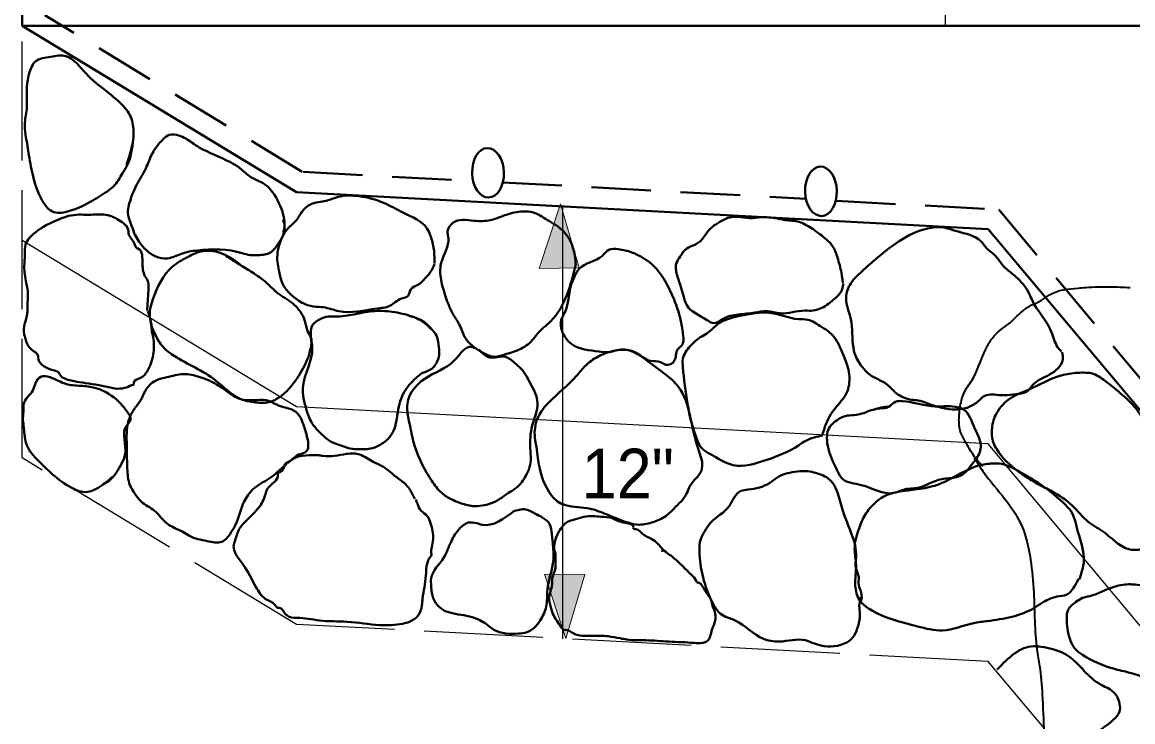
# Model space of a CAD drawing. Extents: x -8731 to -4066, y -66522 to -56618.
# Drawn here: x -5394.9 to -5142.7, y -65970.9 to -65812.1 of the extents above; entities that cross this region are included whole.
import ezdxf
from ezdxf.enums import TextEntityAlignment as Align

# ---------------------------------------------------------------- set-up
doc = ezdxf.new("R2010")
doc.units = 0
doc.header["$LTSCALE"] = 4.5
doc.linetypes.add('LONG_DASHED', pattern=[7.5, 6, -1.5])
doc.linetypes.add('MEDIUM_DASHED', pattern=[4.5, 3, -1.5])
doc.layers.add('1', color=7, linetype='Continuous', lineweight=13)
doc.layers.add('3', color=7, linetype='Continuous', lineweight=40)

msp = doc.modelspace()

# ---------------------------------------------------------------- hatches: boundary and pattern name
at = {"layer": '1'}
for points in [[(-5272.7, -65853.34), (-5277.54, -65867.98), (-5268.42, -65867.86)], [(-5271.46, -65952.02), (-5276.3, -65937.36), (-5267.18, -65937.5)]]:
    msp.add_hatch(color=256, dxfattribs=at).paths.add_polyline_path(points)

# ---------------------------------------------------------------- linework, layer by layer
for points in [[(-5272.7, -65853.34), (-5277.54, -65867.98), (-5268.42, -65867.86)], [(-5271.46, -65952.02), (-5276.3, -65937.36), (-5267.18, -65937.5)]]:
    msp.add_lwpolyline(points, close=True, dxfattribs=at)
at = {"layer": '3'}
for p, q in [((-5394.9, -65812.9), (-5394.9, -65718.1)), ((-5394.9, -65812.9), (-4860.74, -65812.9)), ((-5332.64, -65850.7), (-5394.9, -65812.9))]:
    msp.add_line(p, q, dxfattribs=at)
at = {"layer": '3', "lineweight": 25}
for p, q in [((-5185.24, -65812.9), (-5185.24, -65718.1)), ((-5272.18, -65952.1), (-5272.18, -65854)), ((-5141.1, -65949.1), (-5175.58, -65907.84))]:
    msp.add_line(p, q, dxfattribs=at)
at = {"layer": '3', "linetype": 'MEDIUM_DASHED'}
for p, q in [((-5331.3, -65846.04), (-5389.78, -65810.5)), ((-5331.14, -65846.04), (-5292.74, -65848.16)), ((-5285.84, -65848.44), (-5216.98, -65852.2)), ((-5210.1, -65852.64), (-5173.34, -65854.6)), ((-5173.18, -65854.6), (-5138.84, -65895.56))]:
    msp.add_line(p, q, dxfattribs=at)
at = {"layer": '3', "linetype": 'LONG_DASHED', "lineweight": 25}
msp.add_line((-5394.9, -65911), (-5394.9, -65812.9), dxfattribs=at)
at = {"layer": '3'}
msp.add_lwpolyline([(-5332.64, -65850.7), (-5175.58, -65859.1), (-5141.1, -65900.2)], dxfattribs=at)
at = {"layer": '3', "lineweight": 25}
msp.add_lwpolyline([(-5175.58, -65907.84), (-5332.64, -65899.44), (-5394.9, -65861.64)], dxfattribs=at)
at = {"layer": '3', "linetype": 'LONG_DASHED', "lineweight": 25}
msp.add_lwpolyline([(-4860.74, -65911), (-4972.04, -65998.3), (-5141.1, -65998.3), (-5175.58, -65957.2), (-5332.64, -65948.8), (-5394.9, -65911)], dxfattribs=at)
at = {"layer": '3'}
for centre in [(-5289.14, -65846.28), (-5213.54, -65850.48)]:
    msp.add_ellipse(centre, major_axis=(-0.15, 5.62), ratio=0.640779, dxfattribs=at)
for points in [[(-5371.18, -65844.4), (-5371.04, -65843.96), (-5369.7, -65838.7), (-5369.84, -65834.96), (-5370.44, -65833.16), (-5371.5, -65831.64), (-5380.34, -65823.84), (-5383.34, -65820.7), (-5384.98, -65819.8), (-5386.64, -65819.64), (-5388.44, -65819.96), (-5391.9, -65821), (-5392.94, -65822.64), (-5393.84, -65829.4), (-5393.84, -65831.36), (-5394.3, -65834.96), (-5393.7, -65840.2), (-5393.38, -65842.3), (-5392.34, -65847.4), (-5391.3, -65850.7), (-5389.94, -65853.24), (-5388.58, -65854.76), (-5386.78, -65855.36), (-5385.14, -65855.2), (-5379.3, -65852.8), (-5375.7, -65850.56), (-5374.18, -65849.36), (-5372.1, -65846.36), (-5371.04, -65844.56), (-5369.7, -65838.7)], [(-5335.64, -65859.84), (-5335.34, -65857.9), (-5335.64, -65855.8), (-5338.04, -65850.7), (-5339.38, -65849.2), (-5342.98, -65847.24), (-5345.38, -65845.3), (-5347.78, -65843.8), (-5354.7, -65840.5), (-5356.34, -65839.44), (-5359.34, -65837.8), (-5361.44, -65837.64), (-5362.94, -65838.7), (-5365.34, -65841.84), (-5366.84, -65845.3), (-5368.94, -65849.04), (-5370.58, -65853.24), (-5370.9, -65854.9), (-5369.98, -65858.5), (-5369.24, -65860.44), (-5368.34, -65861.96), (-5364.58, -65865.24), (-5361.9, -65865.7), (-5358.74, -65864.64), (-5355.14, -65863.9), (-5344.94, -65864.5), (-5343.14, -65864.96), (-5341.34, -65864.96), (-5338.5, -65864.36), (-5336.7, -65862.24), (-5335.64, -65860.44), (-5335.34, -65858.5), (-5335.64, -65856.84)], [(-5301.3, -65866.9), (-5301.44, -65863.6), (-5302.18, -65860.6), (-5302.94, -65858.96), (-5308.34, -65855.36), (-5312.84, -65853.1), (-5318.38, -65851.6), (-5323.18, -65851.76), (-5325.44, -65852.5), (-5328.9, -65853.24), (-5330.98, -65854.6), (-5332.64, -65857), (-5334.44, -65858.8), (-5336.84, -65863.9), (-5336.98, -65866), (-5336.7, -65867.96), (-5335.5, -65872), (-5333.84, -65873.96), (-5328.74, -65876.64), (-5326.5, -65876.8), (-5323.04, -65877.7), (-5314.34, -65877.1), (-5311.5, -65876.5), (-5308.78, -65874.84), (-5307.3, -65874.24), (-5306.7, -65872.76), (-5305.04, -65871.7), (-5303.38, -65870.2), (-5302.04, -65868.56), (-5301.3, -65867.04)], [(-5366.54, -65877.56), (-5366.24, -65873.04), (-5366.54, -65870.5), (-5366.84, -65870.04), (-5367.58, -65867.04), (-5368.64, -65863.44), (-5368.94, -65863.3), (-5369.38, -65862.4), (-5370.74, -65860), (-5370.74, -65859.56), (-5372.98, -65857), (-5374.34, -65856.24), (-5375.98, -65855.8), (-5379.74, -65855.8), (-5380.34, -65855.8), (-5382.58, -65855.8), (-5384.98, -65856.24), (-5386.94, -65857), (-5390.24, -65858.64), (-5392.34, -65860.16), (-5393.24, -65861.04), (-5394.14, -65862.56), (-5394.3, -65864.8), (-5394.44, -65867.5), (-5393.98, -65871.24), (-5393.7, -65872.6), (-5393.7, -65876.64), (-5393.7, -65877.7), (-5394.3, -65880.4), (-5394.44, -65882.96), (-5394.3, -65883.4), (-5393.98, -65884.6), (-5392.78, -65886.4), (-5391.3, -65887.9), (-5391.3, -65888.2), (-5388.44, -65890.9), (-5386.5, -65891.8), (-5386.34, -65892.1), (-5383.78, -65893.44), (-5381.24, -65893.9), (-5375.24, -65894.96), (-5373.9, -65895.24), (-5371.64, -65895.1), (-5369.98, -65894.5), (-5369.54, -65894.2), (-5369.54, -65893.9), (-5368.04, -65892.84), (-5366.54, -65891.36), (-5365.18, -65887.6), (-5365.18, -65883.56), (-5365.5, -65882.04), (-5365.64, -65880.4), (-5366.38, -65877.7)], [(-5269.18, -65867.2), (-5269.94, -65863), (-5272.18, -65859.4), (-5275.64, -65857), (-5279.1, -65855.2), (-5280.74, -65855.04), (-5284.5, -65855.64), (-5288.54, -65857), (-5292.3, -65857.16), (-5297.1, -65857.6), (-5298.3, -65859.56), (-5298.14, -65861.2), (-5299.64, -65866.3), (-5299.94, -65867.8), (-5299.94, -65869.6), (-5299.04, -65873.5), (-5296.94, -65878.6), (-5295.58, -65880.84), (-5294.24, -65883.84), (-5292.9, -65885.36), (-5289.3, -65887.6), (-5287.78, -65888.04), (-5285.54, -65887.6), (-5282.1, -65886.4), (-5279.1, -65884.3), (-5278.04, -65882.96), (-5274.9, -65879.96), (-5269.18, -65867.04)], [(-5208.58, -65871.24), (-5208.9, -65869), (-5209.78, -65865.56), (-5210.84, -65863), (-5212.18, -65861.5), (-5215.34, -65859.1), (-5218.5, -65857.44), (-5221.64, -65857), (-5224.04, -65856.56), (-5227.64, -65856.4), (-5229.14, -65856.56), (-5234.24, -65856.4), (-5236.04, -65857.16), (-5239.34, -65859.7), (-5240.54, -65861.36), (-5242.34, -65862.7), (-5243.98, -65863.44), (-5245.5, -65865.24), (-5246.38, -65866.9), (-5246.1, -65869.9), (-5245.34, -65872.16), (-5244.74, -65874.24), (-5243.98, -65876.36), (-5239.5, -65879.64), (-5237.84, -65880.4), (-5235.9, -65879.5), (-5232.3, -65878.44), (-5228.54, -65878), (-5225.84, -65877.7), (-5222.84, -65878.16), (-5217.14, -65877.56), (-5215.34, -65877.56), (-5213.38, -65876.96), (-5210.38, -65874.84), (-5209.04, -65873.36), (-5208.44, -65871.4)], [(-5158.94, -65886.84), (-5159.54, -65886.24), (-5161.04, -65882.8), (-5165.7, -65875), (-5166.44, -65873.36), (-5169.3, -65869.9), (-5172.44, -65867.04), (-5173.94, -65865.1), (-5175.9, -65863.44), (-5177.24, -65861.8), (-5182.64, -65859.56), (-5186.1, -65858.64), (-5187.58, -65858.64), (-5200.18, -65865.1), (-5202.14, -65866.76), (-5203.78, -65868.24), (-5206.78, -65871.4), (-5207.54, -65872.9), (-5207.84, -65874.7), (-5206.78, -65879.5), (-5206.18, -65885.96), (-5205.44, -65888.36), (-5204.54, -65889.84), (-5203.04, -65891.64), (-5201.24, -65892.84), (-5198.7, -65894.2), (-5196.44, -65896.3), (-5192.98, -65897.8), (-5191.5, -65897.96), (-5189.54, -65898.56), (-5180.38, -65899.6), (-5177.98, -65898.24), (-5176.34, -65896.9), (-5172.74, -65896.76), (-5171.24, -65896.76), (-5168.54, -65896.44), (-5166.9, -65896), (-5165.24, -65894.2), (-5161.64, -65892.1), (-5158.64, -65888.64), (-5158.78, -65887)], [(-5345.1, -65867.36), (-5349.44, -65864.64), (-5353.78, -65864.04), (-5357.38, -65865.4), (-5360.84, -65867.64), (-5365.18, -65874.84), (-5365.64, -65876.36), (-5365.94, -65878), (-5365.78, -65879.96), (-5364.58, -65883.24), (-5362.64, -65886.1), (-5360.98, -65887.44), (-5351.54, -65893), (-5347.5, -65896.3), (-5345.24, -65897.64), (-5343.74, -65898.1), (-5341.94, -65898.4), (-5338.5, -65898.24), (-5336.7, -65897.36), (-5332.34, -65892.7), (-5330.1, -65888.5), (-5329.5, -65886.56), (-5329.34, -65883.7), (-5330.1, -65882.2), (-5330.7, -65879.96), (-5331.74, -65877.84), (-5333.54, -65875.9), (-5336.98, -65873.5), (-5339.1, -65871.56), (-5342.24, -65869.16), (-5345.38, -65867.2), (-5348.7, -65865.1)], [(-5244.74, -65884.16), (-5245.18, -65880.7), (-5246.98, -65874.84), (-5249.24, -65870.36), (-5251.94, -65867.04), (-5253.74, -65865.7), (-5259.58, -65863.6), (-5261.7, -65863.76), (-5263.18, -65865.1), (-5268.44, -65868.1), (-5269.64, -65870.2), (-5270.38, -65872.16), (-5271.58, -65877.7), (-5272.5, -65879.64), (-5271.74, -65883.4), (-5270.1, -65885.2), (-5263.94, -65886.84), (-5261.98, -65887), (-5258.98, -65886.4), (-5255.24, -65887.3), (-5252.24, -65888.96), (-5249.98, -65889.24), (-5248.78, -65889.84), (-5246.84, -65888.96), (-5246.1, -65886.4), (-5245.04, -65885.36), (-5244.74, -65884)], [(-5301.9, -65881.76), (-5303.1, -65880.56), (-5306.38, -65878.9), (-5310.9, -65877.84), (-5315.38, -65877.7), (-5323.78, -65878.9), (-5325.44, -65878.9), (-5327.24, -65879.5), (-5328.9, -65880.7), (-5329.34, -65883.7), (-5329.04, -65886.1), (-5331.14, -65894.64), (-5331.14, -65896.76), (-5330.54, -65899.44), (-5329.04, -65903.2), (-5327.7, -65904.84), (-5324.24, -65907.56), (-5322.58, -65908.16), (-5320.78, -65908.76), (-5317.34, -65909.04), (-5315.84, -65908.9), (-5313.9, -65908.16), (-5311.78, -65906.64), (-5310.58, -65904.84), (-5309.38, -65899.3), (-5307.44, -65894.96), (-5305.64, -65893), (-5304.14, -65891.8), (-5302.34, -65891.04), (-5300.24, -65887.6), (-5300.38, -65885.2), (-5300.84, -65883.24), (-5302.04, -65881.76), (-5304.14, -65879.96), (-5305.64, -65879.2), (-5306.98, -65878.76)], [(-5213.24, -65905.76), (-5211.3, -65901.1), (-5208.58, -65897.64), (-5207.54, -65895.84), (-5207.1, -65893.9), (-5207.1, -65891.96), (-5208.3, -65888.04), (-5210.24, -65884), (-5211.58, -65882.5), (-5213.38, -65881.3), (-5215.04, -65880.24), (-5216.54, -65879.64), (-5218.64, -65879.5), (-5225.54, -65878), (-5228.38, -65878.16), (-5231.98, -65878.76), (-5233.78, -65879.2), (-5237.1, -65880.7), (-5238.74, -65882.2), (-5241.74, -65884.16), (-5243.24, -65885.64), (-5244.9, -65888.5), (-5244.9, -65890.3), (-5243.84, -65898.7), (-5241.58, -65907.1), (-5240.54, -65908.9), (-5238.74, -65910.1), (-5233.5, -65912.64), (-5225.84, -65911.44), (-5218.64, -65908.16), (-5216.98, -65907.1), (-5213.1, -65905.9)], [(-5292.14, -65886.1), (-5292.74, -65885.8), (-5294.1, -65886.1), (-5295.9, -65887.9), (-5297.54, -65889.56), (-5304.3, -65893.6), (-5305.78, -65895.1), (-5306.98, -65896.9), (-5307.44, -65898.7), (-5307.44, -65900.5), (-5306.84, -65903.8), (-5306.38, -65906.04), (-5303.1, -65914.3), (-5301.9, -65916.24), (-5299.64, -65918.96), (-5297.38, -65920.44), (-5294.1, -65921.64), (-5292.58, -65921.96), (-5290.5, -65921.8), (-5288.54, -65921.36), (-5286.44, -65920.3), (-5284.5, -65918.96), (-5282.84, -65917.9), (-5280.44, -65914.9), (-5279.54, -65912.5), (-5279.54, -65908.9), (-5279.1, -65903.64), (-5277.9, -65898.56), (-5279.54, -65894.04), (-5281.64, -65890.76), (-5283.14, -65889.4), (-5285.24, -65888.04), (-5288.7, -65888.2), (-5291.24, -65886.4)], [(-5240.84, -65910.84), (-5242.5, -65905), (-5243.24, -65901.56), (-5245.94, -65894.8), (-5248.94, -65891.96), (-5252.98, -65888.96), (-5257.34, -65886.56), (-5260.64, -65886.7), (-5264.24, -65888.04), (-5266.94, -65890), (-5269.04, -65892.4), (-5275.34, -65898.4), (-5276.98, -65900.36), (-5277.9, -65902), (-5278.5, -65906.36), (-5278.04, -65909.2), (-5277.74, -65911.6), (-5275.34, -65918.64), (-5273.7, -65920.6), (-5272.18, -65921.5), (-5266.64, -65922.4), (-5262.74, -65923.6), (-5257.34, -65925.7), (-5254.78, -65926.16), (-5251.64, -65925.56), (-5248.78, -65924.2), (-5246.98, -65922.56), (-5243.98, -65918.96), (-5243.24, -65917.3), (-5240.7, -65913.84), (-5240.54, -65911.9), (-5240.98, -65910.4)], [(-5332.34, -65910.24), (-5330.38, -65909.5), (-5330.38, -65905.6), (-5331.3, -65902.76), (-5332.34, -65900.96), (-5334.44, -65899.76), (-5336.54, -65899.16), (-5338.78, -65898.1), (-5344.78, -65897.8), (-5346.74, -65897.04), (-5348.7, -65895.7), (-5352.14, -65893.6), (-5356.04, -65892.24), (-5357.84, -65891.96), (-5361.58, -65892.56), (-5365.34, -65893.9), (-5366.98, -65895.84), (-5368.04, -65897.96), (-5369.54, -65900.04), (-5371.04, -65903.8), (-5371.18, -65905.44), (-5371.18, -65907.24), (-5371.04, -65913.4), (-5370.44, -65917.16), (-5369.54, -65918.8), (-5367.9, -65920.9), (-5364.9, -65923), (-5361.9, -65926), (-5358.44, -65927.8), (-5356.94, -65928.7), (-5352.9, -65929.9), (-5349.58, -65930.04), (-5347.5, -65927.96), (-5346.44, -65926.16), (-5344.5, -65920.9), (-5343.58, -65919.4), (-5342.1, -65917.76), (-5338.34, -65915.36), (-5336.54, -65913.84), (-5334.3, -65911.9), (-5333.24, -65911), (-5332.34, -65910.24)], [(-5136.9, -65929.44), (-5135.24, -65918.5), (-5136.14, -65912.5), (-5136.9, -65909.5), (-5137.78, -65907.24), (-5141.1, -65901.1), (-5142.44, -65899.3), (-5145.58, -65896.3), (-5148.9, -65893.6), (-5152.18, -65891.8), (-5153.84, -65891.64), (-5157.58, -65891.96), (-5161.04, -65893), (-5166.14, -65895.4), (-5170.34, -65897.36), (-5173.64, -65900.8), (-5174.7, -65904.24), (-5174.38, -65907.56), (-5173.64, -65909.04), (-5168.84, -65914), (-5167.18, -65915.2), (-5162.7, -65917.76), (-5161.04, -65918.64), (-5156.54, -65921.8), (-5152.78, -65925.56), (-5149.18, -65927.96), (-5146.04, -65930.5), (-5144.54, -65931.4), (-5143.04, -65931.84), (-5141.54, -65931.84), (-5138.24, -65930.64), (-5136.74, -65929.6)], [(-5376.58, -65917), (-5375.1, -65916.1), (-5372.38, -65912.36), (-5371.5, -65910.1), (-5371.18, -65903.64), (-5370.3, -65902.44), (-5371.18, -65900.36), (-5372.54, -65898.7), (-5377.04, -65895.56), (-5379.9, -65894.8), (-5381.7, -65894.64), (-5384.98, -65894.2), (-5388.58, -65892.7), (-5390.7, -65892.56), (-5391.9, -65894.04), (-5392.5, -65895.7), (-5394.58, -65898.84), (-5394.58, -65900.04), (-5394.74, -65902), (-5394.58, -65903.64), (-5393.98, -65907.7), (-5392.78, -65909.96), (-5391.3, -65911.6), (-5383.18, -65918.04), (-5381.54, -65918.64), (-5379.58, -65918.64), (-5377.64, -65917.76), (-5375.84, -65916.56), (-5374.34, -65915.2)], [(-5198.54, -65899.3), (-5202.14, -65900.2), (-5205.58, -65901.24), (-5207.54, -65901.4), (-5209.5, -65902.16), (-5211.9, -65904.7), (-5212.18, -65906.36), (-5210.98, -65911.44), (-5209.78, -65914), (-5208.58, -65915.8), (-5204.38, -65917.16), (-5197.04, -65918.96), (-5194.04, -65918.04), (-5192.24, -65917.9), (-5186.1, -65915.8), (-5182.78, -65915.36), (-5181.14, -65914.6), (-5179.64, -65912.96), (-5178.44, -65911.44), (-5177.24, -65908.6), (-5178.58, -65904.4), (-5181.14, -65900.04), (-5183.7, -65899.3), (-5187.58, -65899.3), (-5195.1, -65898.1), (-5196.58, -65898.24), (-5198.24, -65899.44), (-5200.18, -65899.76), (-5202.14, -65900.2)], [(-5305.78, -65920.3), (-5306.98, -65918.04), (-5308.04, -65916.84), (-5310.14, -65915.2), (-5313.3, -65912.8), (-5315.24, -65911.9), (-5318.24, -65910.24), (-5321.24, -65910.1), (-5326.64, -65910.56), (-5327.54, -65910.4), (-5329.78, -65910.4), (-5332.64, -65910.84), (-5334.44, -65911.9), (-5335.18, -65912.36), (-5335.64, -65913.56), (-5336.24, -65914.16), (-5336.84, -65914.6), (-5336.84, -65914.9), (-5339.1, -65917.9), (-5339.98, -65920.16), (-5340.74, -65921.64), (-5343.58, -65924.8), (-5345.54, -65927.04), (-5346.58, -65929.76), (-5346.9, -65931.1), (-5346.44, -65932.76), (-5344.78, -65935.16), (-5341.78, -65940.4), (-5339.7, -65942.96), (-5337.44, -65944.44), (-5336.84, -65945.04), (-5336.54, -65945.04), (-5335.18, -65946.4), (-5333.24, -65947.3), (-5332.5, -65947.3), (-5327.38, -65947.9), (-5321.1, -65948.2), (-5313.74, -65948.96), (-5308.5, -65948.64), (-5306.98, -65948.2), (-5305.04, -65946.84), (-5304.14, -65944.44), (-5303.98, -65942.96), (-5303.24, -65937.7), (-5302.34, -65933.64), (-5302.04, -65933.2), (-5302.04, -65932.44), (-5301.9, -65931.24), (-5301.58, -65929.44), (-5302.18, -65925.84), (-5302.94, -65924.2), (-5304.3, -65923), (-5305.18, -65921.36), (-5305.5, -65920.44)], [(-5204.38, -65943.56), (-5204.38, -65941.6), (-5204.98, -65939.8), (-5204.98, -65938), (-5205.58, -65936.2), (-5205.58, -65933.5), (-5208.58, -65923), (-5211.9, -65915.64), (-5215.18, -65914.3), (-5216.98, -65914), (-5219.54, -65914.16), (-5223.58, -65915.5), (-5225.24, -65916.7), (-5230.04, -65918.2), (-5231.7, -65918.5), (-5233.34, -65920.16), (-5234.38, -65921.96), (-5238.58, -65925.7), (-5239.94, -65927.64), (-5240.84, -65929.44), (-5241.14, -65932.3), (-5240.38, -65937.84), (-5239.78, -65939.96), (-5237.84, -65944.44), (-5236.34, -65946.4), (-5233.04, -65947.9), (-5226.58, -65952.1), (-5224.94, -65952.56), (-5222.98, -65952.7), (-5217.14, -65952.4), (-5215.04, -65953.16), (-5209.04, -65953.44), (-5206.34, -65951.8), (-5205.3, -65949.7), (-5204.7, -65946.56), (-5204.84, -65944.6), (-5204.54, -65942.64)], [(-5154.9, -65938.6), (-5153.84, -65934.4), (-5155.18, -65927.8), (-5156.84, -65923), (-5158.34, -65921.36), (-5165.1, -65916.1), (-5167.94, -65914.44), (-5172.58, -65912.36), (-5175.74, -65912.36), (-5177.38, -65912.64), (-5186.38, -65916.84), (-5188.18, -65917.44), (-5195.54, -65918.64), (-5199.44, -65919.84), (-5200.94, -65920.9), (-5202.44, -65922.4), (-5203.5, -65923.9), (-5204.98, -65927.2), (-5205.9, -65931.7), (-5205.58, -65935.3), (-5205.74, -65939.96), (-5205.44, -65941.76), (-5204.7, -65943.4), (-5202.44, -65945.36), (-5191.64, -65949.24), (-5185.94, -65950.16), (-5178.9, -65948.5), (-5175.74, -65948.04), (-5165.1, -65945.04), (-5162.98, -65943.7), (-5159.98, -65942.5), (-5157.74, -65942.04), (-5155.78, -65939.8), (-5155.04, -65938.44)], [(-5283.14, -65923), (-5290.5, -65926.16), (-5291.7, -65925.84), (-5293.64, -65925.7), (-5295.44, -65926.9), (-5297.54, -65930.04), (-5299.18, -65933.64), (-5302.04, -65938.3), (-5302.04, -65940.1), (-5301.9, -65941.6), (-5300.98, -65944), (-5299.34, -65945.5), (-5297.84, -65946.1), (-5292.74, -65947.16), (-5289.44, -65948.8), (-5287.78, -65950), (-5282.24, -65950.9), (-5280.44, -65950.6), (-5278.64, -65949.56), (-5277.3, -65947.9), (-5275.94, -65944.76), (-5275.64, -65940.84), (-5274.3, -65934.1), (-5274.44, -65930.36), (-5274.74, -65927.64), (-5275.18, -65926), (-5276.84, -65924.5), (-5278.5, -65923.6), (-5280.58, -65922.7), (-5283.44, -65923.16)], [(-5249.38, -65931.84), (-5251.94, -65929.44), (-5254.04, -65928.24), (-5255.54, -65927.2), (-5256.14, -65927.04), (-5256.14, -65926.76), (-5258.38, -65925.7), (-5261.1, -65924.64), (-5263.5, -65924.36), (-5265.3, -65924.2), (-5269.5, -65924.96), (-5271.58, -65925.84), (-5272.64, -65927.04), (-5273.38, -65928.4), (-5273.98, -65930.2), (-5274.14, -65931.56), (-5273.84, -65932.76), (-5273.84, -65934.1), (-5273.84, -65934.4), (-5273.84, -65935.9), (-5274.58, -65938.76), (-5274.58, -65939.64), (-5275.18, -65942.2), (-5275.18, -65943.7), (-5274.9, -65944.9), (-5274.58, -65945.96), (-5272.78, -65949.1), (-5271.9, -65950), (-5271.58, -65950), (-5269.64, -65950.9), (-5265.58, -65951.36), (-5265.14, -65951.36), (-5261.84, -65951.5), (-5259.14, -65951.96), (-5257.64, -65952.24), (-5253.3, -65952.4), (-5248.04, -65952.7), (-5242.34, -65953), (-5240.38, -65953), (-5239.34, -65952.56), (-5238.3, -65950), (-5237.54, -65947.9), (-5237.54, -65946.4), (-5238.14, -65944.6), (-5238.44, -65943.4), (-5239.94, -65941), (-5241.3, -65939.36), (-5241.74, -65939.2), (-5241.9, -65938.9), (-5242.94, -65937.56), (-5246.84, -65933.8), (-5249.24, -65932), (-5249.54, -65931.84), (-5249.54, -65932.3)], [(-5111.38, -65966.96), (-5110.04, -65965.3), (-5109.44, -65963.64), (-5109.74, -65959.76), (-5110.18, -65958.1), (-5114.1, -65955.84), (-5115.44, -65954.2), (-5116.18, -65951.04), (-5117.1, -65949.56), (-5118.9, -65948.04), (-5120.7, -65945.96), (-5123.1, -65944.3), (-5125.04, -65942.96), (-5126.84, -65942.04), (-5129.1, -65941.6), (-5131.5, -65941.6), (-5135.7, -65941.16), (-5141.7, -65939.8), (-5144.98, -65939.8), (-5146.94, -65940.24), (-5152.5, -65942.36), (-5154.14, -65942.8), (-5155.64, -65943.7), (-5157.44, -65945.5), (-5157.74, -65947.3), (-5156.98, -65952.24), (-5155.94, -65954.2), (-5154.14, -65955.7), (-5147.1, -65958.84), (-5143.5, -65959.76), (-5141.54, -65960.36), (-5138.24, -65961.56), (-5129.7, -65966.04), (-5126.38, -65968.6), (-5124.9, -65969.5), (-5122.94, -65970.1), (-5119.34, -65970.24), (-5115.58, -65969.04), (-5112.3, -65967.56), (-5109.14, -65964.56), (-5110.04, -65964.24), (-5109.58, -65962.9)], [(-5158.5, -65977), (-5147.1, -65970.4), (-5145.74, -65968.6), (-5145.74, -65966.8), (-5146.5, -65964.84), (-5147.98, -65963.5), (-5149.5, -65962.76), (-5153.38, -65959.76), (-5156.38, -65956.76), (-5158.34, -65955.4), (-5163.58, -65953.9), (-5165.24, -65953.76), (-5173.5, -65959)]]:
    msp.add_spline(points, degree=3, dxfattribs=at)
at = {"layer": '3', "lineweight": 35}
for points in [[(-5176.78, -65912.96), (-5178.14, -65911.44), (-5180.1, -65908.44), (-5181.9, -65904.84), (-5182.18, -65901.56), (-5181.74, -65898.4), (-5180.54, -65895.24), (-5179.5, -65893.76), (-5177.98, -65890.76), (-5175.44, -65885.04), (-5173.78, -65882.8), (-5170.5, -65880.24), (-5168.98, -65878.76), (-5165.84, -65876.36), (-5163.58, -65875.3), (-5161.64, -65873.96), (-5155.18, -65872.44), (-5153.38, -65872.3), (-5147.98, -65872.16), (-5143.34, -65872.3)], [(-5178.74, -65911), (-5176.78, -65914), (-5171.7, -65920.44), (-5168.24, -65925.84), (-5165.98, -65934.1), (-5165.24, -65941.6), (-5164.5, -65954.5), (-5163.9, -65958.24), (-5163.3, -65964.7), (-5162.84, -65973.4), (-5161.5, -65987.8), (-5161.34, -65993.04), (-5160.14, -66014.8)]]:
    msp.add_spline(points, degree=3, dxfattribs=at)

# ---------------------------------------------------------------- texts
at = {"layer": '3', "width": 0.95}
msp.add_text('12"', height=11.25, dxfattribs=at).set_placement((-5257.39, -65920.16), align=Align.CENTER)

doc.saveas('drawing.dxf')
